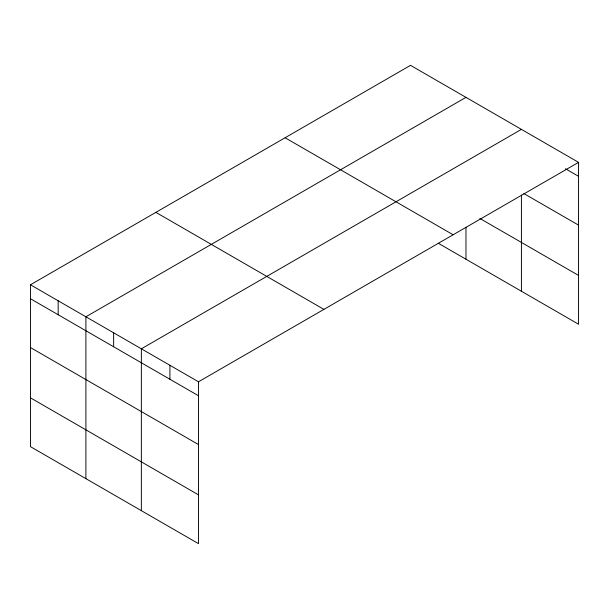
<?xml version="1.0" encoding="UTF-8"?>
<svg xmlns="http://www.w3.org/2000/svg" width="609" height="609" viewBox="0 0 609 609"><rect width="100%" height="100%" fill="white"/><g stroke="black" fill="none" stroke-linecap="round" stroke-linejoin="round"><path stroke-width="0.91" d="M438.236 243.219L578.55 324.224L578.55 162.359L410.512 65.346L30.45 284.776L30.45 446.641L198.488 543.654L198.488 381.79L30.45 284.776M465.969 97.364L85.899 316.787L85.899 478.651M521.418 129.374L141.357 348.805L141.357 510.669M198.488 381.79L578.55 162.359M565.495 168.784L578.55 176.328M523.869 193.563L578.55 225.132M479.831 218.425L578.55 275.42M285.096 137.756L453.126 234.769M155.874 212.358L323.904 309.38M30.45 298.737L198.488 395.751M30.45 347.549L198.488 444.562M30.45 397.829L198.488 494.851M521.418 194.994L521.418 291.239M465.969 227.317L465.969 259.228M169.919 365.293L169.919 379.262M113.632 332.796L113.632 346.765M58.175 300.777L58.175 314.746"/></g></svg>
